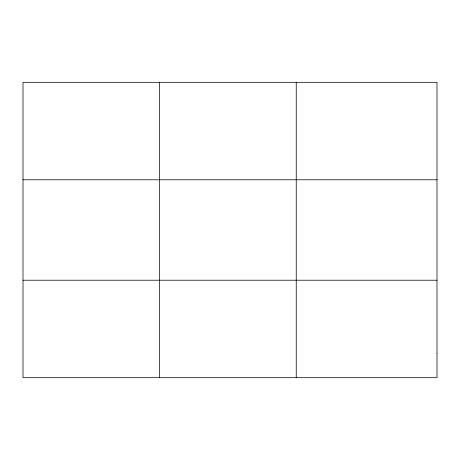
<?xml version="1.0" encoding="UTF-8"?>
<svg xmlns="http://www.w3.org/2000/svg" width="460" height="460" viewBox="0 0 460 460"><rect width="100%" height="100%" fill="white"/><g stroke="black" fill="none" stroke-linecap="round" stroke-linejoin="round"><path stroke-width="0.69" d="M159.62 82.317L159.62 377.683M296.24 82.317L296.24 377.683M23 179.785L437 179.785M23 280.215L437 280.215M437 353.315L437 377.683L23 377.683L23 82.317L437 82.317L437 353.315"/></g></svg>
